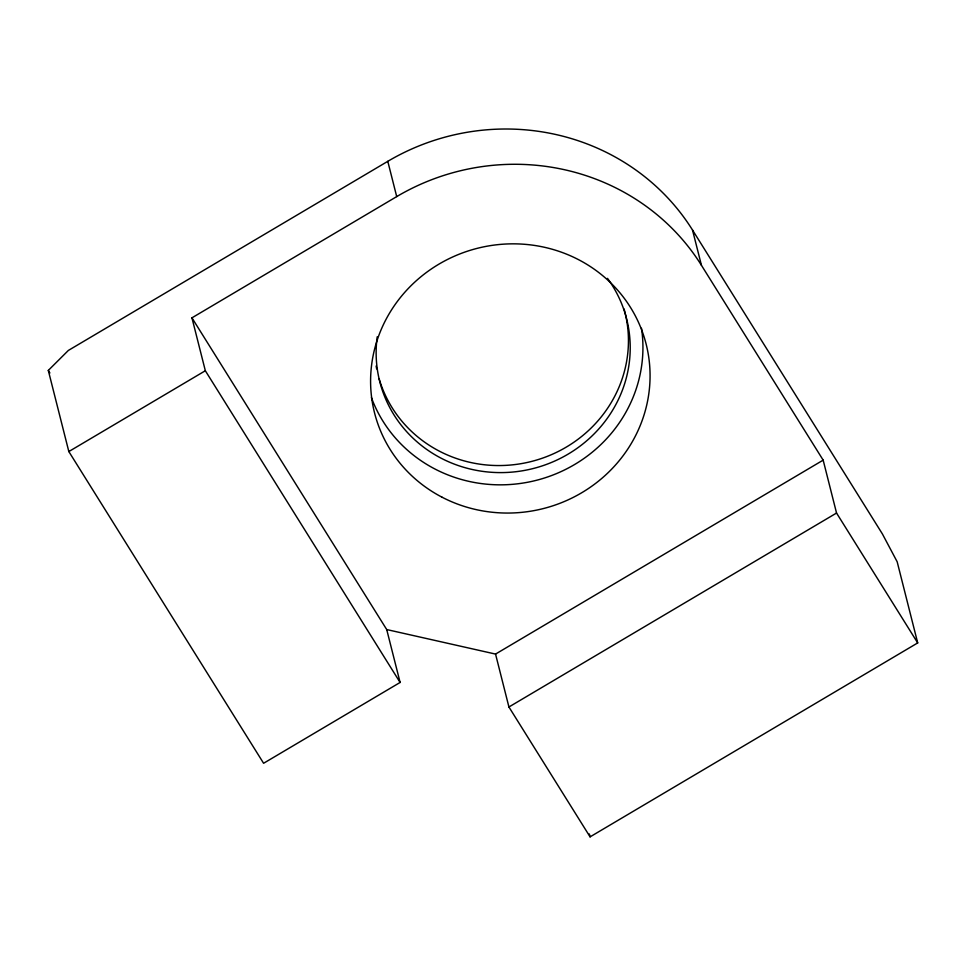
<?xml version="1.0" encoding="UTF-8"?>
<svg xmlns="http://www.w3.org/2000/svg" width="966" height="966" viewBox="0 0 966 966"><rect width="100%" height="100%" fill="white"/><g stroke="black" fill="none" stroke-linecap="round" stroke-linejoin="round"><path stroke-width="1.45" d="M386.714 629.554L400.105 682.455L263.597 763.273L68.828 451.557L48.3 370.425L68.357 350.441L387.789 161.334A222.88 213.595 -14.2 0 1 692.513 230.029L882.405 533.957L897.173 561.789L917.7 642.921L590.081 836.87L508.925 706.991L495.546 654.079L386.714 629.554L191.944 317.838L396.712 196.605A222.88 213.595 -14.2 0 1 701.437 265.3L823.165 460.13L836.544 513.031L917.7 642.921M68.828 451.557L205.335 370.739L191.944 317.838M495.546 654.079L823.165 460.13M508.925 706.991L836.544 513.031M205.335 370.739L400.105 682.455M48.3 370.425L49.894 372.985M692.513 230.029L701.437 265.3M589.345 833.972L590.081 836.87M387.789 161.334L396.712 196.605M624.084 308.999A127.355 122.054 -14.2 0 1 535.116 460.48A127.355 122.054 -14.2 0 1 379.107 378.732M376.668 368.891A127.355 122.054 -14.2 0 1 376.124 366.017M641.496 328.259A140.094 134.262 -14.2 0 1 536.625 480.247A140.094 134.262 -14.2 0 1 371.415 397.642M607.493 278.353A127.355 122.054 -14.2 0 1 533.22 468.522A127.355 122.054 -14.2 0 1 377.211 336.808M441.993 497.176A140.094 134.262 -14.2 0 0 650.058 373.999A140.094 134.262 -14.2 0 0 438.914 264.153A140.094 134.262 -14.2 0 0 441.993 497.176"/></g></svg>
